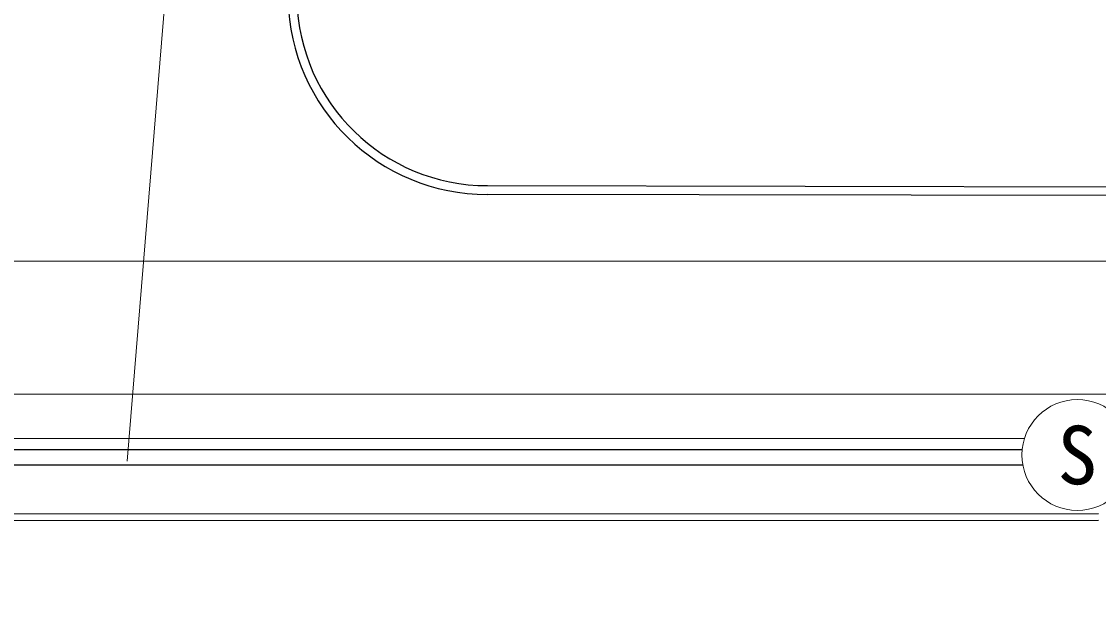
# Model space of a CAD drawing. Units: millimetres, scale not verified. Extents: x -2865935 to 4137865, y -6708483 to 4285906.
# Drawn here: x 499468 to 523762, y 300020 to 313124 of the extents above; entities that cross this region are included whole.
import ezdxf
from ezdxf.enums import TextEntityAlignment as Align

# ---------------------------------------------------------------- set-up
doc = ezdxf.new("R2010")
doc.units = ezdxf.units.MM
doc.header["$LTSCALE"] = 1000
for name, color, linetype, lineweight in [('M-BGD', 7, 'Continuous', 25), ('M-STR-HTXT', 7, 'Continuous', 13), ('M-STR-STR1', 1, 'Continuous', 25), ('M-STR-STRC', 7, 'Continuous', 25)]:
    doc.layers.add(name, color=color, linetype=linetype, lineweight=lineweight)
doc.styles.add('ＭＳ ゴシック', font='')
doc.styles.get('ＭＳ ゴシック').set_extended_font_data('MS Gothic')

msp = doc.modelspace()

# ---------------------------------------------------------------- linework, layer by layer
at = {"layer": 'M-BGD'}
for p, q in [((509977, 309422), (537019, 309378)), ((536846, 309175), (509977, 309222)), ((483602, 303469), (522041, 303473)), ((483618, 303120), (522054, 303124))]:
    msp.add_line(p, q, dxfattribs=at)
for radius, start in [(4500, 181.2228), (4300, 181.2851)]:
    msp.add_arc((509976, 313722), radius, start, 270.0062, dxfattribs=at)
at = {"layer": 'M-STR-HTXT'}
msp.add_line((501854, 303207), (505192, 344182), dxfattribs=at)
msp.add_circle((523285, 303346), 1250, dxfattribs=at)
at = {"layer": 'M-STR-STR1'}
msp.add_line((491762, 303720), (522093, 303723), dxfattribs=at)
at = {"layer": 'M-STR-STRC'}
for p, q in [((467388, 307717), (562300, 307727)), ((467454, 304717), (558677, 304727)), ((482657, 302019), (523762, 302024)), ((482658, 302019), (523761, 302024)), ((467517, 301868), (523761, 301874))]:
    msp.add_line(p, q, dxfattribs=at)
for centre, radius, start, end in [((314350, 2284006), 2001900, 273.29897, 273.29897), ((314350, 2284006), 2001900, 273.23663, 273.23663), ((314350, 2284006), 2001900, 273.25597, 273.25597), ((314350, 2284006), 2001900, 273.19369, 273.19369), ((314350, 2284006), 2001900, 273.13148, 273.13148), ((314350, 2284006), 2001900, 272.98804, 272.98804), ((314350, 2284006), 2001900, 272.86419, 272.86419), ((314350, 2284006), 2001900, 272.88339, 272.88339), ((314350, 2284006), 2001900, 272.82155, 272.82155), ((314350, 2284006), 2001900, 272.74063, 272.74063), ((314350, 2284006), 2001900, 272.75979, 272.75979), ((314350, 2284006), 2001900, 272.6981, 272.6981), ((314350, 2284006), 2001900, 272.63648, 272.63648), ((314350, 2284006), 2001900, 272.57494, 272.57494), ((314350, 2284006), 1998100, 273.31959, 273.31959), ((314350, 2284006), 1998100, 273.24254, 273.24254), ((314350, 2284006), 1998100, 273.20199, 273.20199), ((314350, 2284006), 1998100, 273.12494, 273.12494), ((314350, 2284006), 1998100, 273.14319, 273.14319), ((314350, 2284006), 1998100, 272.96679, 272.96679), ((314350, 2284006), 1998100, 272.90798, 272.90798), ((314350, 2284006), 1998100, 272.84918, 272.84918), ((314350, 2284006), 1998100, 272.65453, 272.65453), ((314350, 2284006), 1998100, 272.67278, 272.67278), ((314350, 2284006), 1998100, 272.59573, 272.59573), ((314350, 2284006), 1998100, 272.61398, 272.61398), ((314350, 2284006), 1998100, 272.53693, 272.53693), ((314350, 2284006), 1998100, 272.55518, 272.55518), ((314350, 2284006), 1998100, 272.47812, 272.47812), ((314350, 2284006), 1998100, 272.49637, 272.49637), ((314350, 2284006), 1998100, 272.41932, 272.41932), ((323879, 2284379), 1995597, 272.13117, 272.13117)]:
    msp.add_arc(centre, radius, start, end, dxfattribs=at)

# ---------------------------------------------------------------- texts
at = {"layer": 'M-STR-HTXT', "style": 'ＭＳ ゴシック'}
msp.add_text('S', height=1320, dxfattribs=at).set_placement((523285, 303346), align=Align.MIDDLE_CENTER)

doc.saveas('drawing.dxf')
